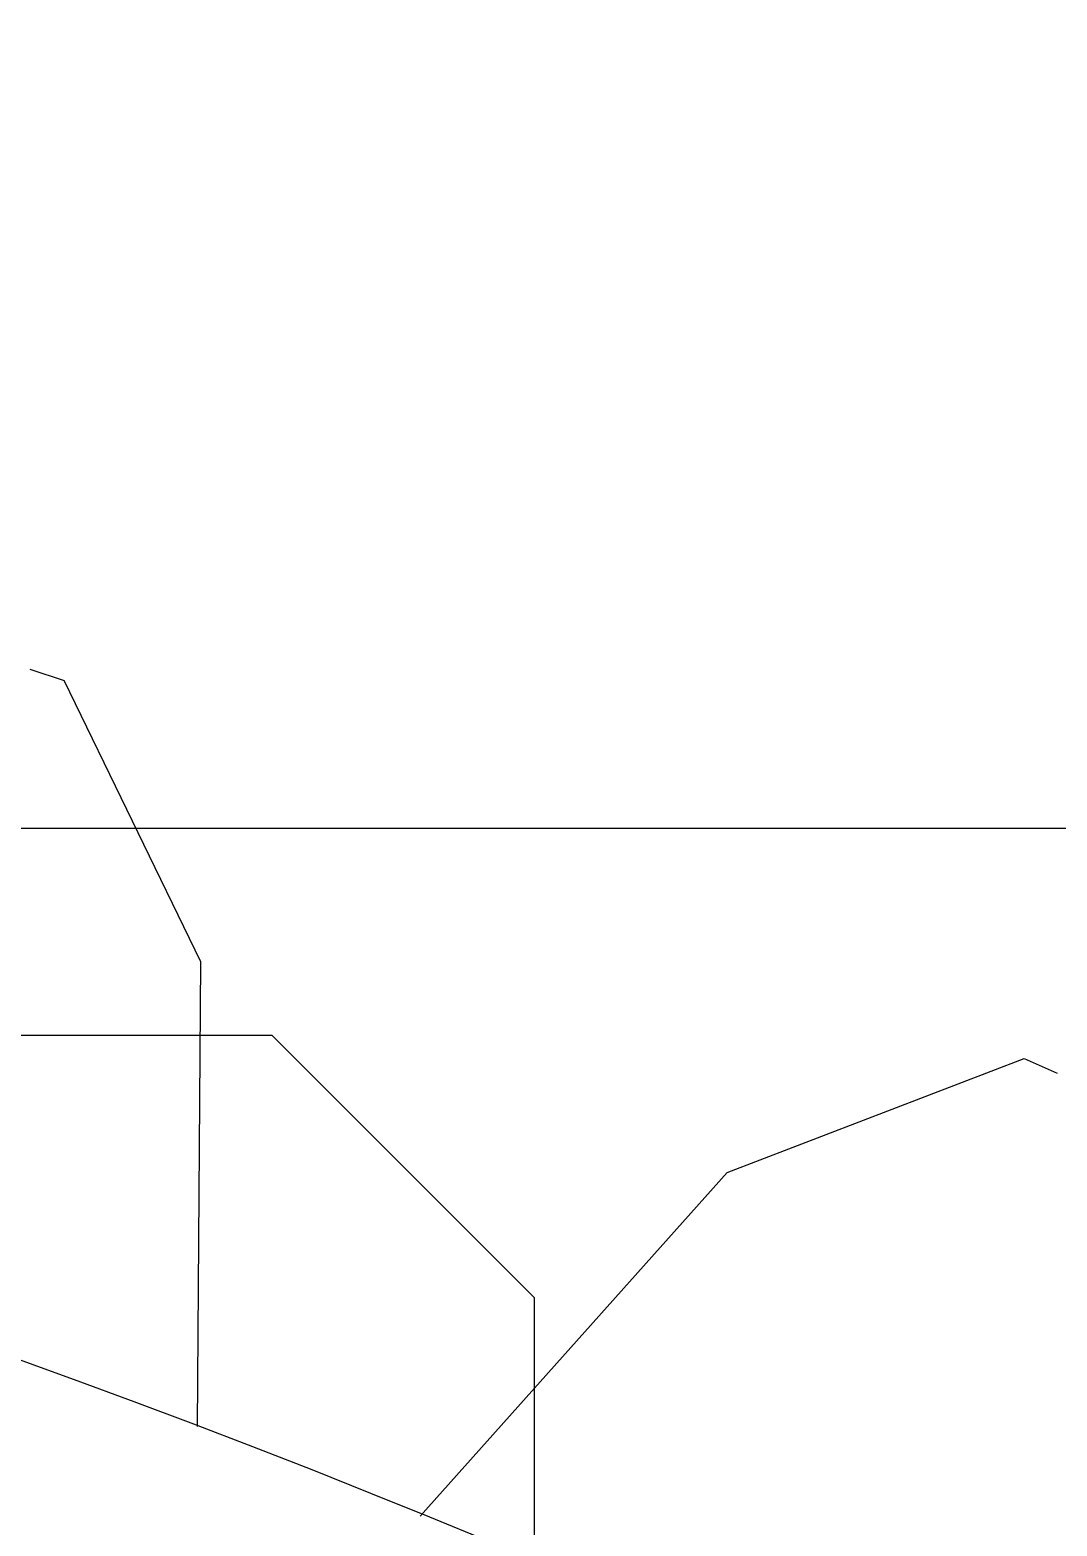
# Model space of a CAD drawing. Extents: x -381 to 213, y -63 to 250.
# Drawn here: x -96.82 to -90.64, y 70.47 to 79.48 of the extents above; entities that cross this region are included whole.
import ezdxf

# ---------------------------------------------------------------- set-up
doc = ezdxf.new("R2010")
doc.units = 0
doc.header["$MEASUREMENT"] = 0
doc.linetypes.add('K5LT65535', pattern=[0])
doc.linetypes.add('K5LT_BASIC', pattern=[0])
doc.layers.add('Системный слой', color=7, linetype='Continuous')

# ---------------------------------------------------------------- blocks, each defined once
blk = doc.blocks.new('*U')
at = {"layer": 'Системный слой', "color": 5, "linetype": 'K5LT_BASIC'}
for p, q in [((115.2466, 68.9965), (115.4522, 68.9274)), ((115.2466, 68.9965), (115.4522, 68.9274)), ((121.2293, 66.653), (121.4273, 66.5643)), ((121.2293, 66.653), (121.4273, 66.5643))]:
    blk.add_line(p, q, dxfattribs=at)
for points in [[(116.2542, 64.4374), (116.2748, 67.2347), (115.4522, 68.9274)], [(116.2542, 64.4374), (116.2748, 67.2347), (115.4522, 68.9274)], [(117.5941, 63.8984), (119.4426, 65.9671), (121.2293, 66.653)], [(117.5941, 63.8984), (119.4426, 65.9671), (121.2293, 66.653)]]:
    blk.add_lwpolyline(points, dxfattribs=at)
blk = doc.blocks.new('*F')
at = {"layer": 'Системный слой', "color": 5, "linetype": 'K5LT65535'}
for points in [[(64.5961, 15.6923), (64.5961, 19.3288), (62.0123, 19.3288), (59.4284, 45.9326), (-51.1017, 45.9326), (-51.1017, 49.7605), (-44.0201, 51.4831), (56.079, 51.4831), (58.3758, 49.1863), (59.4284, 45.9326)], [(-51.5802, 12.1516), (-51.5802, 15.788), (-42.6803, 41.722), (-39.7137, 44.6886), (1.1489, 44.6886), (2.7279, 43.1096), (2.7279, -18.3334), (0.7661, -21.5338), (-1.1478, -21.5338)]]:
    blk.add_lwpolyline(points, dxfattribs=at)
at = {"layer": 'Системный слой', "color": 5, "linetype": 'K5LT_BASIC'}
blk.add_circle((94.0125, 5.9815), 62.5341, dxfattribs=at)
blk.add_circle((94.0125, 5.9815), 62.5341, dxfattribs=at)
at = {"layer": 'Системный слой'}
blk.add_blockref('*U', (0, 0), dxfattribs=at)
blk.add_blockref('*U', (0, 0), dxfattribs=at)
blk.add_blockref('*U', (0, 0), dxfattribs=at)
blk.add_blockref('*U', (0, 0), dxfattribs=at)
blk.add_blockref('*U', (0, 0), dxfattribs=at)
blk.add_blockref('*U', (0, 0), dxfattribs=at)
blk.add_blockref('*U', (0, 0), dxfattribs=at)
blk.add_blockref('*U', (0, 0), dxfattribs=at)
blk.add_blockref('*U', (0, 0), dxfattribs=at)
blk.add_blockref('*U', (0, 0), dxfattribs=at)
blk.add_blockref('*U', (0, 0), dxfattribs=at)
blk.add_blockref('*U', (0, 0), dxfattribs=at)
blk.add_blockref('*U', (0, 0), dxfattribs=at)
blk.add_blockref('*U', (0, 0), dxfattribs=at)
blk.add_blockref('*U', (0, 0), dxfattribs=at)
blk.add_blockref('*U', (0, 0), dxfattribs=at)
blk.add_blockref('*U', (0, 0), dxfattribs=at)
blk.add_blockref('*U', (0, 0), dxfattribs=at)
blk.add_blockref('*U', (0, 0), dxfattribs=at)
blk.add_blockref('*U', (0, 0), dxfattribs=at)
blk.add_blockref('*U', (0, 0), dxfattribs=at)
blk.add_blockref('*U', (0, 0), dxfattribs=at)
blk.add_blockref('*U', (0, 0), dxfattribs=at)
blk.add_blockref('*U', (0, 0), dxfattribs=at)
blk.add_blockref('*U', (0, 0), dxfattribs=at)
blk.add_blockref('*U', (0, 0), dxfattribs=at)
blk.add_blockref('*U', (0, 0), dxfattribs=at)
blk.add_blockref('*U', (0, 0), dxfattribs=at)
blk.add_blockref('*U', (0, 0), dxfattribs=at)
blk.add_blockref('*U', (0, 0), dxfattribs=at)
blk.add_blockref('*U', (0, 0), dxfattribs=at)
blk.add_blockref('*U', (0, 0), dxfattribs=at)
blk.add_blockref('*U', (0, 0), dxfattribs=at)
blk.add_blockref('*U', (0, 0), dxfattribs=at)
blk.add_blockref('*U', (0, 0), dxfattribs=at)
blk.add_blockref('*U', (0, 0), dxfattribs=at)
blk.add_blockref('*U', (0, 0), dxfattribs=at)
blk.add_blockref('*U', (0, 0), dxfattribs=at)
blk.add_blockref('*U', (0, 0), dxfattribs=at)
blk.add_blockref('*U', (0, 0), dxfattribs=at)
blk.add_blockref('*U', (0, 0), dxfattribs=at)
blk.add_blockref('*U', (0, 0), dxfattribs=at)
blk.add_blockref('*U', (0, 0), dxfattribs=at)
blk.add_blockref('*U', (0, 0), dxfattribs=at)
blk.add_blockref('*U', (0, 0), dxfattribs=at)
blk.add_blockref('*U', (0, 0), dxfattribs=at)
blk.add_blockref('*U', (0, 0), dxfattribs=at)
blk.add_blockref('*U', (0, 0), dxfattribs=at)
blk.add_blockref('*U', (0, 0), dxfattribs=at)
blk.add_blockref('*U', (0, 0), dxfattribs=at)
blk.add_blockref('*U', (0, 0), dxfattribs=at)
blk.add_blockref('*U', (0, 0), dxfattribs=at)
blk.add_blockref('*U', (0, 0), dxfattribs=at)
blk.add_blockref('*U', (0, 0), dxfattribs=at)
blk.add_blockref('*U', (0, 0), dxfattribs=at)
blk.add_blockref('*U', (0, 0), dxfattribs=at)
blk.add_blockref('*U', (0, 0), dxfattribs=at)
blk.add_blockref('*U', (0, 0), dxfattribs=at)
blk.add_blockref('*U', (0, 0), dxfattribs=at)
blk.add_blockref('*U', (0, 0), dxfattribs=at)
blk.add_blockref('*U', (0, 0), dxfattribs=at)
blk.add_blockref('*U', (0, 0), dxfattribs=at)
blk.add_blockref('*U', (0, 0), dxfattribs=at)
blk.add_blockref('*U', (0, 0), dxfattribs=at)
blk.add_blockref('*U', (0, 0), dxfattribs=at)
blk.add_blockref('*U', (0, 0), dxfattribs=at)
blk.add_blockref('*U', (0, 0), dxfattribs=at)
blk.add_blockref('*U', (0, 0), dxfattribs=at)
blk.add_blockref('*U', (0, 0), dxfattribs=at)
blk.add_blockref('*U', (0, 0), dxfattribs=at)
blk.add_blockref('*U', (0, 0), dxfattribs=at)
blk.add_blockref('*U', (0, 0), dxfattribs=at)
blk.add_blockref('*U', (0, 0), dxfattribs=at)
blk.add_blockref('*U', (0, 0), dxfattribs=at)
blk.add_blockref('*U', (0, 0), dxfattribs=at)
blk.add_blockref('*U', (0, 0), dxfattribs=at)
blk.add_blockref('*U', (0, 0), dxfattribs=at)
blk.add_blockref('*U', (0, 0), dxfattribs=at)
blk.add_blockref('*U', (0, 0), dxfattribs=at)
blk.add_blockref('*U', (0, 0), dxfattribs=at)
blk.add_blockref('*U', (0, 0), dxfattribs=at)
blk.add_blockref('*U', (0, 0), dxfattribs=at)
blk.add_blockref('*U', (0, 0), dxfattribs=at)
blk.add_blockref('*U', (0, 0), dxfattribs=at)
blk.add_blockref('*U', (0, 0), dxfattribs=at)
blk.add_blockref('*U', (0, 0), dxfattribs=at)
blk.add_blockref('*U', (0, 0), dxfattribs=at)
blk.add_blockref('*U', (0, 0), dxfattribs=at)
blk.add_blockref('*U', (0, 0), dxfattribs=at)
blk.add_blockref('*U', (0, 0), dxfattribs=at)
blk.add_blockref('*U', (0, 0), dxfattribs=at)
blk.add_blockref('*U', (0, 0), dxfattribs=at)
blk.add_blockref('*U', (0, 0), dxfattribs=at)
blk.add_blockref('*U', (0, 0), dxfattribs=at)
blk.add_blockref('*U', (0, 0), dxfattribs=at)
blk.add_blockref('*U', (0, 0), dxfattribs=at)
blk.add_blockref('*U', (0, 0), dxfattribs=at)
blk.add_blockref('*U', (0, 0), dxfattribs=at)
blk.add_blockref('*U', (0, 0), dxfattribs=at)
blk.add_blockref('*U', (0, 0), dxfattribs=at)
blk.add_blockref('*U', (0, 0), dxfattribs=at)
blk.add_blockref('*U', (0, 0), dxfattribs=at)
blk.add_blockref('*U', (0, 0), dxfattribs=at)
blk.add_blockref('*U', (0, 0), dxfattribs=at)
blk.add_blockref('*U', (0, 0), dxfattribs=at)
blk.add_blockref('*U', (0, 0), dxfattribs=at)
blk.add_blockref('*U', (0, 0), dxfattribs=at)
blk.add_blockref('*U', (0, 0), dxfattribs=at)
blk.add_blockref('*U', (0, 0), dxfattribs=at)
blk.add_blockref('*U', (0, 0), dxfattribs=at)
blk.add_blockref('*U', (0, 0), dxfattribs=at)
blk.add_blockref('*U', (0, 0), dxfattribs=at)
blk.add_blockref('*U', (0, 0), dxfattribs=at)
blk.add_blockref('*U', (0, 0), dxfattribs=at)
blk.add_blockref('*U', (0, 0), dxfattribs=at)
blk.add_blockref('*U', (0, 0), dxfattribs=at)
blk.add_blockref('*U', (0, 0), dxfattribs=at)
blk.add_blockref('*U', (0, 0), dxfattribs=at)
blk.add_blockref('*U', (0, 0), dxfattribs=at)
blk.add_blockref('*U', (0, 0), dxfattribs=at)
blk.add_blockref('*U', (0, 0), dxfattribs=at)
blk.add_blockref('*U', (0, 0), dxfattribs=at)
blk.add_blockref('*U', (0, 0), dxfattribs=at)
blk.add_blockref('*U', (0, 0), dxfattribs=at)
blk.add_blockref('*U', (0, 0), dxfattribs=at)
blk.add_blockref('*U', (0, 0), dxfattribs=at)
blk.add_blockref('*U', (0, 0), dxfattribs=at)
blk.add_blockref('*U', (0, 0), dxfattribs=at)
blk.add_blockref('*U', (0, 0), dxfattribs=at)
blk.add_blockref('*U', (0, 0), dxfattribs=at)
blk.add_blockref('*U', (0, 0), dxfattribs=at)
blk.add_blockref('*U', (0, 0), dxfattribs=at)
blk.add_blockref('*U', (0, 0), dxfattribs=at)
blk.add_blockref('*U', (0, 0), dxfattribs=at)
blk.add_blockref('*U', (0, 0), dxfattribs=at)
blk.add_blockref('*U', (0, 0), dxfattribs=at)
blk.add_blockref('*U', (0, 0), dxfattribs=at)
blk.add_blockref('*U', (0, 0), dxfattribs=at)
blk.add_blockref('*U', (0, 0), dxfattribs=at)
blk.add_blockref('*U', (0, 0), dxfattribs=at)
blk.add_blockref('*U', (0, 0), dxfattribs=at)
blk.add_blockref('*U', (0, 0), dxfattribs=at)
blk.add_blockref('*U', (0, 0), dxfattribs=at)
blk.add_blockref('*U', (0, 0), dxfattribs=at)
blk.add_blockref('*U', (0, 0), dxfattribs=at)
blk.add_blockref('*U', (0, 0), dxfattribs=at)
blk.add_blockref('*U', (0, 0), dxfattribs=at)
blk.add_blockref('*U', (0, 0), dxfattribs=at)
blk.add_blockref('*U', (0, 0), dxfattribs=at)
blk.add_blockref('*U', (0, 0), dxfattribs=at)
blk.add_blockref('*U', (0, 0), dxfattribs=at)
blk.add_blockref('*U', (0, 0), dxfattribs=at)
blk.add_blockref('*U', (0, 0), dxfattribs=at)
blk.add_blockref('*U', (0, 0), dxfattribs=at)
blk.add_blockref('*U', (0, 0), dxfattribs=at)
blk.add_blockref('*U', (0, 0), dxfattribs=at)
blk.add_blockref('*U', (0, 0), dxfattribs=at)
blk.add_blockref('*U', (0, 0), dxfattribs=at)
blk.add_blockref('*U', (0, 0), dxfattribs=at)
blk.add_blockref('*U', (0, 0), dxfattribs=at)
blk.add_blockref('*U', (0, 0), dxfattribs=at)
blk.add_blockref('*U', (0, 0), dxfattribs=at)
blk.add_blockref('*U', (0, 0), dxfattribs=at)
blk.add_blockref('*U', (0, 0), dxfattribs=at)
blk.add_blockref('*U', (0, 0), dxfattribs=at)
blk.add_blockref('*U', (0, 0), dxfattribs=at)
blk.add_blockref('*U', (0, 0), dxfattribs=at)
blk.add_blockref('*U', (0, 0), dxfattribs=at)
blk.add_blockref('*U', (0, 0), dxfattribs=at)
blk.add_blockref('*U', (0, 0), dxfattribs=at)
blk.add_blockref('*U', (0, 0), dxfattribs=at)
blk.add_blockref('*U', (0, 0), dxfattribs=at)
blk.add_blockref('*U', (0, 0), dxfattribs=at)
blk.add_blockref('*U', (0, 0), dxfattribs=at)
blk.add_blockref('*U', (0, 0), dxfattribs=at)
blk.add_blockref('*U', (0, 0), dxfattribs=at)
blk.add_blockref('*U', (0, 0), dxfattribs=at)
blk.add_blockref('*U', (0, 0), dxfattribs=at)
blk.add_blockref('*U', (0, 0), dxfattribs=at)
blk.add_blockref('*U', (0, 0), dxfattribs=at)
blk.add_blockref('*U', (0, 0), dxfattribs=at)
blk.add_blockref('*U', (0, 0), dxfattribs=at)
blk.add_blockref('*U', (0, 0), dxfattribs=at)
blk.add_blockref('*U', (0, 0), dxfattribs=at)
blk.add_blockref('*U', (0, 0), dxfattribs=at)
blk.add_blockref('*U', (0, 0), dxfattribs=at)
blk.add_blockref('*U', (0, 0), dxfattribs=at)
blk.add_blockref('*U', (0, 0), dxfattribs=at)
blk.add_blockref('*U', (0, 0), dxfattribs=at)
blk.add_blockref('*U', (0, 0), dxfattribs=at)
blk.add_blockref('*U', (0, 0), dxfattribs=at)
blk.add_blockref('*U', (0, 0), dxfattribs=at)
blk.add_blockref('*U', (0, 0), dxfattribs=at)
blk.add_blockref('*U', (0, 0), dxfattribs=at)
blk.add_blockref('*U', (0, 0), dxfattribs=at)
blk.add_blockref('*U', (0, 0), dxfattribs=at)
blk.add_blockref('*U', (0, 0), dxfattribs=at)
blk.add_blockref('*U', (0, 0), dxfattribs=at)
blk.add_blockref('*U', (0, 0), dxfattribs=at)
blk.add_blockref('*U', (0, 0), dxfattribs=at)
blk.add_blockref('*U', (0, 0), dxfattribs=at)
blk.add_blockref('*U', (0, 0), dxfattribs=at)
blk.add_blockref('*U', (0, 0), dxfattribs=at)
blk.add_blockref('*U', (0, 0), dxfattribs=at)
blk.add_blockref('*U', (0, 0), dxfattribs=at)
blk.add_blockref('*U', (0, 0), dxfattribs=at)
blk.add_blockref('*U', (0, 0), dxfattribs=at)

msp = doc.modelspace()

# ---------------------------------------------------------------- block references
at = {"layer": 'Системный слой'}
for p in [(-96.5151, 28.7405), (-212.0681, 6.6367)]:
    msp.add_blockref('*F', p, dxfattribs=at)

doc.saveas('drawing.dxf')
